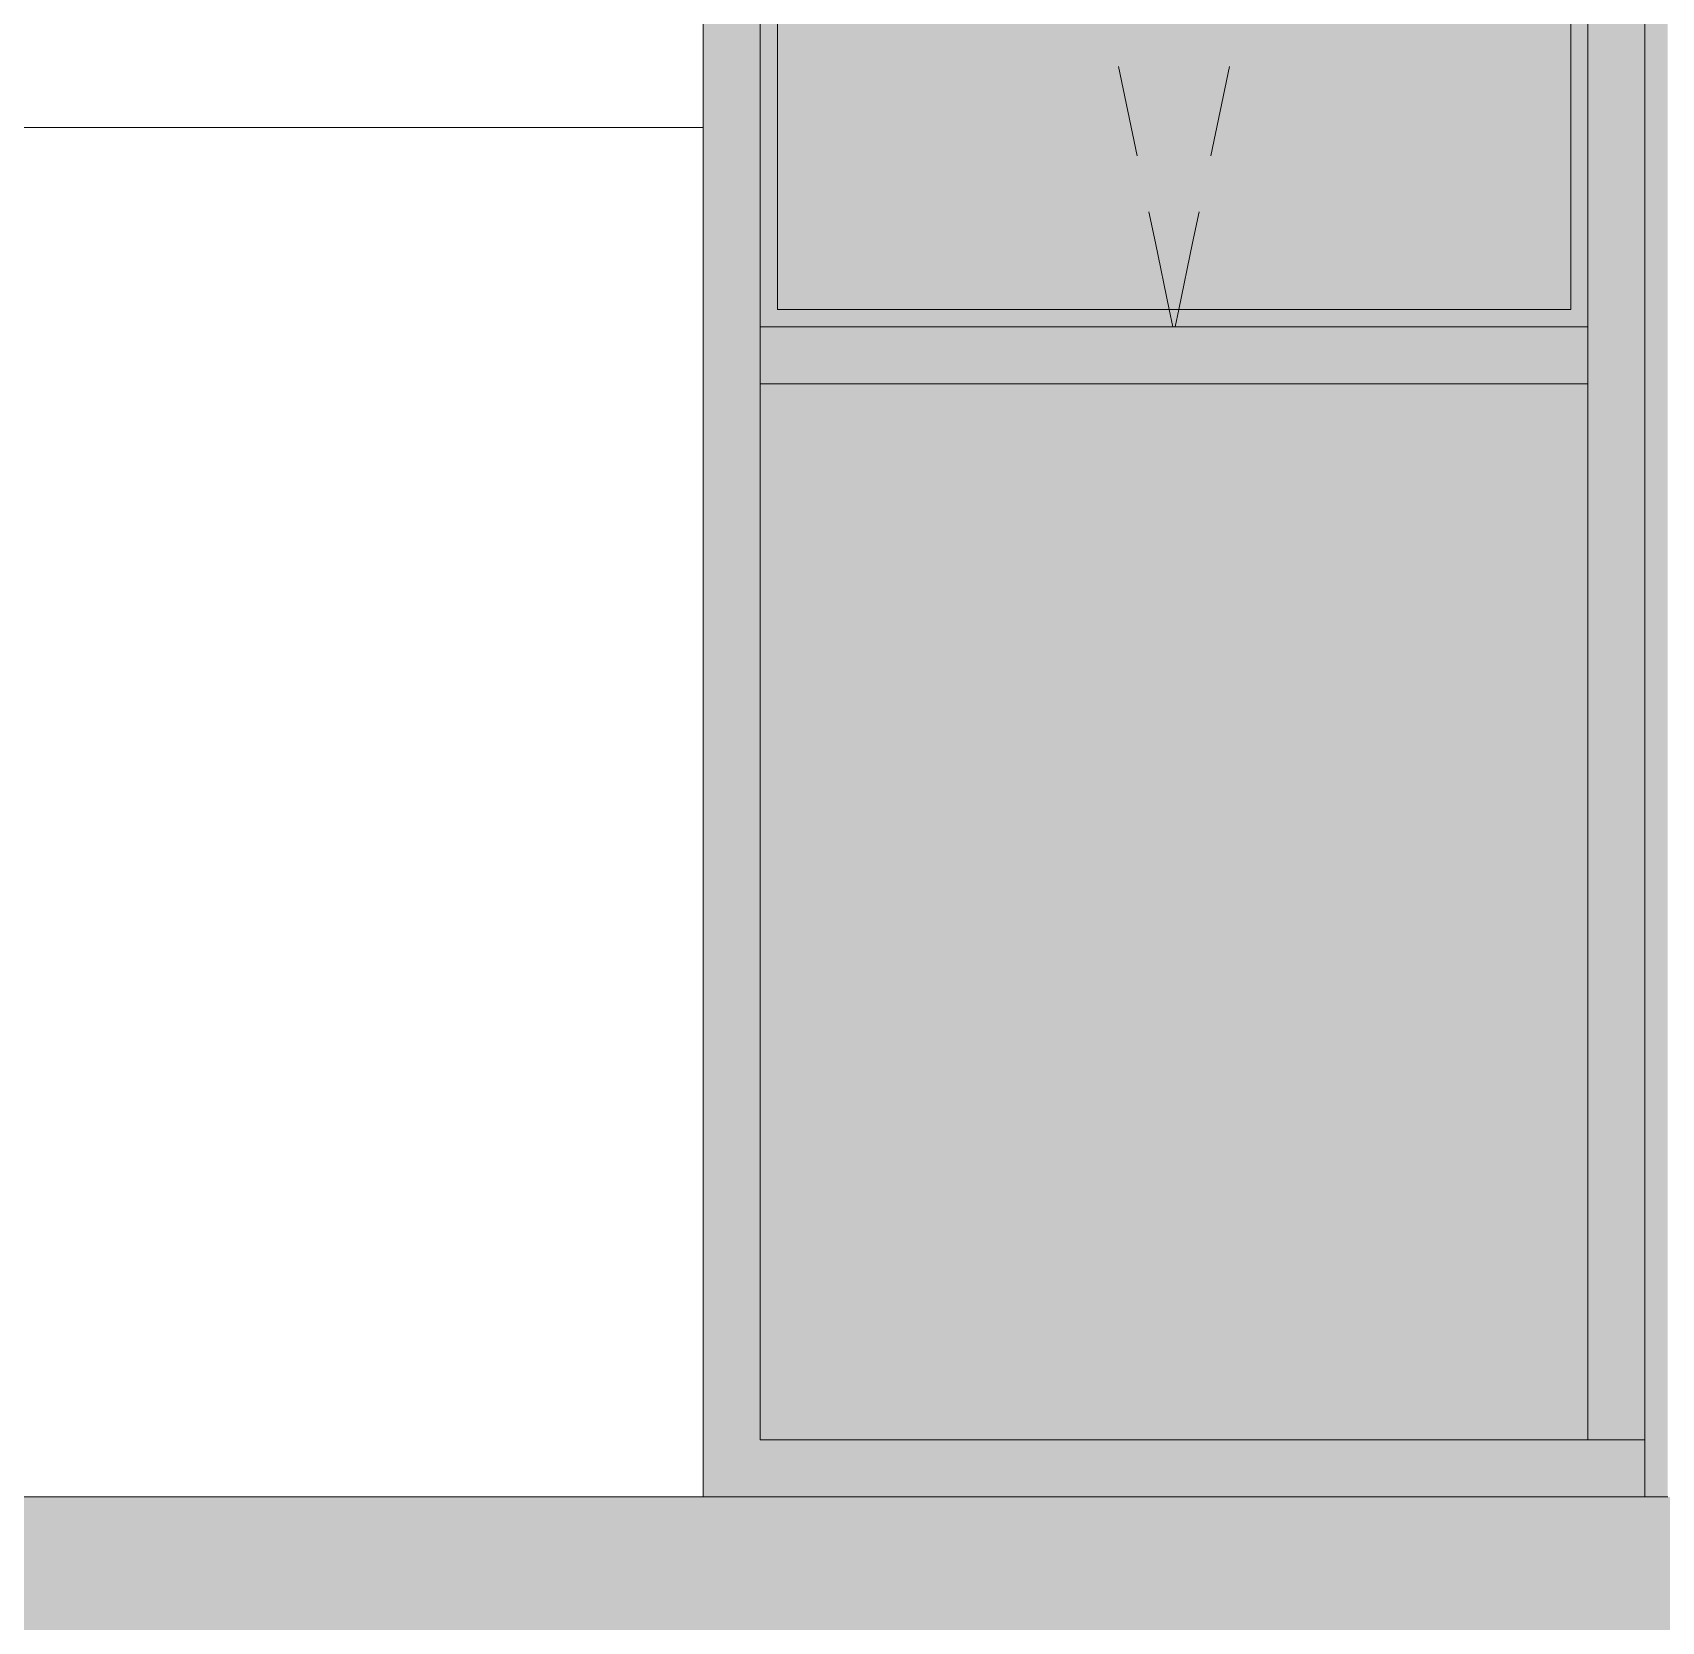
# Model space of a CAD drawing. Header units: millimetres. Extents: x 1499747 to 4341325, y -28481 to 441852.
# Drawn here: x 4146875 to 4148302, y 363719 to 365111 of the extents above; entities that cross this region are included whole.
import ezdxf

# ---------------------------------------------------------------- set-up
doc = ezdxf.new("R2010")
doc.units = ezdxf.units.MM
doc.header["$MEASUREMENT"] = 0
doc.layers.add('Чертеж и Рисунок', color=7, linetype='Continuous')

msp = doc.modelspace()

# ---------------------------------------------------------------- hatches: boundary and pattern name
at = {"layer": 'Чертеж и Рисунок', "linetype": 'Continuous', "lineweight": 0, "true_color": 0xf7fdff}
for points in [[(4147512.8, 364853.4), (4147527.8, 364868.4), (4147527.8, 366588.4), (4147512.8, 366603.4), (4147512.8, 366228.4)], [(4148222.8, 366588.4), (4148222.8, 364868.4), (4148237.8, 364853.4), (4148237.8, 366228.4), (4148237.8, 366603.4)], [(4147512.8, 364853.4), (4148237.8, 364853.4), (4148222.8, 364868.4), (4147527.8, 364868.4)]]:
    msp.add_hatch(color=7, dxfattribs=at).paths.add_polyline_path(points)
at = {"layer": 'Чертеж и Рисунок', "linetype": 'Continuous', "lineweight": 0, "true_color": 0x2e2e2e}
for points in [[(4148287.8, 363828.4), (4148307.8, 363828.4), (4148307.8, 366583.4), (4148287.8, 366603.4)], [(4147462.8, 364828.4), (4147512.8, 364828.4), (4147512.8, 366228.4), (4147462.8, 366228.4)], [(4148237.8, 366228.4), (4148237.8, 364828.4), (4148287.8, 364828.4), (4148287.8, 366228.4)], [(4147512.8, 364853.4), (4147512.8, 364803.4), (4148187.8, 364803.4), (4148187.8, 364853.4)], [(4148187.8, 364803.4), (4148237.8, 364803.4), (4148237.8, 364853.4), (4148187.8, 364853.4)], [(4147462.8, 364828.4), (4147462.8, 363828.4), (4147512.8, 363878.4), (4147512.8, 364828.4)], [(4148287.8, 364828.4), (4148237.8, 364828.4), (4148237.8, 363878.4), (4148287.8, 363878.4)], [(4147462.8, 363828.4), (4148187.8, 363828.4), (4148187.8, 363878.4), (4147512.8, 363878.4)], [(4148287.8, 363828.4), (4148287.8, 363878.4), (4148187.8, 363878.4), (4148187.8, 363828.4)]]:
    msp.add_hatch(color=250, dxfattribs=at).paths.add_polyline_path(points)
at = {"layer": 'Чертеж и Рисунок', "linetype": 'Continuous', "lineweight": 0, "true_color": 0x84adf9}
for points in [[(4147527.8, 364868.4), (4148222.8, 364868.4), (4148222.8, 366588.4), (4147527.8, 366588.4)], [(4147512.8, 363878.4), (4148237.8, 363878.4), (4148237.8, 364803.4), (4147512.8, 364803.4)]]:
    msp.add_hatch(color=161, dxfattribs=at).paths.add_polyline_path(points)
at = {"layer": 'Чертеж и Рисунок', "linetype": 'Continuous', "lineweight": 0, "true_color": 0x7f7f7f}
for points in [[(4146237.8, 363828.4), (4146237.8, 359728.3), (4146887.8, 359728.3), (4146887.8, 363828.4)], [(4146887.8, 363828.4), (4146887.8, 363628.4), (4150937.8, 363628.4), (4150937.8, 363828.4)]]:
    msp.add_hatch(color=8, dxfattribs=at).paths.add_polyline_path(points)

# ---------------------------------------------------------------- linework, layer by layer
at = {"layer": 'Чертеж и Рисунок', "color": 7, "linetype": 'Continuous', "lineweight": 5}
for points in [[(4147462.8, 363828.4), (4147462.8, 368078.4)], [(4147527.8, 366588.4), (4147527.8, 364868.4)], [(4148222.8, 364868.4), (4148222.8, 366588.4)], [(4147512.8, 364853.4), (4147512.8, 366228.4)], [(4148237.8, 364828.4), (4148237.8, 366228.4)], [(4148287.8, 364828.4), (4148287.8, 366228.4)], [(4147527.8, 364868.4), (4148222.8, 364868.4)], [(4147512.8, 364828.4), (4147512.8, 364853.4)], [(4148187.8, 364853.4), (4147512.8, 364853.4)], [(4148237.8, 364853.4), (4148187.8, 364853.4)], [(4147512.8, 364803.4), (4147512.8, 364828.4)], [(4148237.8, 363878.4), (4148237.8, 364828.4)], [(4148287.8, 363878.4), (4148287.8, 364828.4)], [(4147512.8, 363878.4), (4147512.8, 364803.4)], [(4148187.8, 364803.4), (4147512.8, 364803.4)], [(4148237.8, 364803.4), (4148187.8, 364803.4)], [(4148187.8, 363878.4), (4147512.8, 363878.4)], [(4148237.8, 363878.4), (4148187.8, 363878.4)], [(4148287.8, 363878.4), (4148237.8, 363878.4)], [(4148287.8, 363878.4), (4148287.8, 363828.4)], [(4145662.8, 363828.4), (4147462.8, 363828.4)], [(4148187.8, 363828.4), (4147462.8, 363828.4)], [(4148287.8, 363828.4), (4148187.8, 363828.4)], [(4148307.8, 363828.4), (4148287.8, 363828.4)]]:
    msp.add_lwpolyline(points, dxfattribs=at)
at = {"layer": 'Чертеж и Рисунок', "color": 23, "linetype": 'Continuous', "lineweight": 5, "true_color": 0xbf8080}
for points in [[(4147826.6, 365081.4), (4147843, 365003.1)], [(4147923.9, 365081.4), (4147907.6, 365003.1)], [(4147853.2, 364954.1), (4147858.9, 364926.8)], [(4147897.3, 364954.1), (4147891.6, 364926.8)], [(4147858.9, 364926.8), (4147871.1, 364868.4)], [(4147891.6, 364926.8), (4147879.4, 364868.4)], [(4147871.1, 364868.4), (4147874.2, 364853.4)], [(4147879.4, 364868.4), (4147876.3, 364853.4)]]:
    msp.add_lwpolyline(points, dxfattribs=at)
at = {"layer": 'Чертеж и Рисунок', "color": 253, "linetype": 'Continuous', "lineweight": 5, "true_color": 0xaaaaaa}
msp.add_lwpolyline([(4145662.8, 365028), (4147462.8, 365028)], dxfattribs=at)
at = {"layer": 'Чертеж и Рисунок', "color": 1, "linetype": 'Continuous', "lineweight": 0}
for points in [[(4147062.2, 363828.4), (4147203.3, 363828.4)], [(4147415, 363828.4), (4147944.1, 363828.4)], [(4148155.8, 363828.4), (4148296.9, 363828.4)]]:
    msp.add_lwpolyline(points, dxfattribs=at)

doc.saveas('drawing.dxf')
